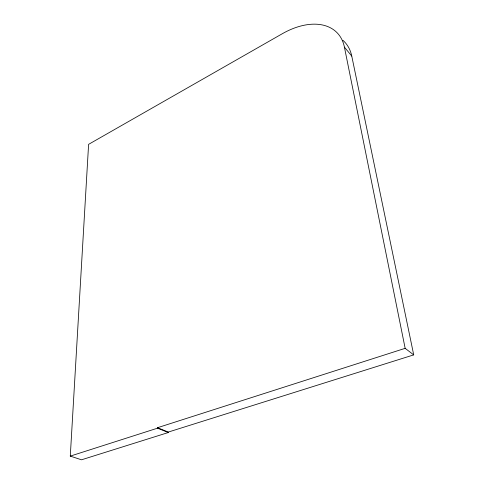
<?xml version="1.0" encoding="UTF-8"?>
<svg xmlns="http://www.w3.org/2000/svg" width="484" height="484" viewBox="0 0 484 484"><rect width="100%" height="100%" fill="white"/><g stroke="black" fill="none" stroke-linecap="round" stroke-linejoin="round"><path stroke-width="0.73" d="M168.305 432.533L81.512 459.8L70.283 456.109L88.602 144.347L282.251 33.759A65.056 40.85 -44.6 0 1 344.414 47.13L351.759 56.084L413.717 354.881L168.299 432.067L157.53 427.705L157.53 428.177L168.305 432.533L168.299 432.067M157.53 427.705L405.156 348.335L413.717 354.881M70.283 456.109L157.53 428.177M344.414 47.13L405.156 348.335M342.89 40.299A64.233 40.977 -44.3 0 1 351.759 56.084"/></g></svg>
